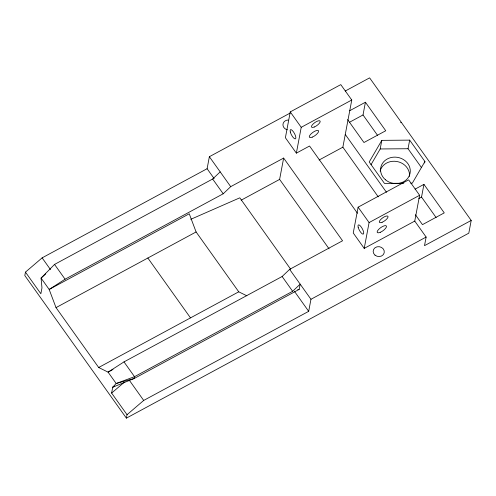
<?xml version="1.0" encoding="UTF-8"?>
<svg xmlns="http://www.w3.org/2000/svg" width="496" height="496" viewBox="0 0 496 496"><rect width="100%" height="100%" fill="white"/><g stroke="black" fill="none" stroke-linecap="round" stroke-linejoin="round"><path stroke-width="0.74" d="M345.253 91.022L369.613 77.86L471.2 220.441L468.801 233.17L126.381 418.14L127.032 414.699L111.619 393.068L112.716 387.215L116.169 383.501L134.521 376.681L292.646 291.295L300.173 284.14L299.162 289.397L134.174 378.516L112.716 387.215L114.75 386.117M214.16 178.61L207.111 168.714L209.362 156.711L290.47 112.89M378.25 196.85L342.866 147.182L351.763 100.012L340.783 84.618L290.253 111.91L285.392 137.739L296.36 153.14L309.554 146.016L357.48 213.292M296.36 153.14L301.227 127.311L290.253 111.91M358.112 207.173L353.251 232.99L364.219 248.391L414.755 221.086L419.622 195.275L408.648 179.868L358.112 207.173L369.086 222.574L364.219 248.391M329.09 248.868L279.614 179.403L283.644 158.069L230.708 186.651L223.206 193.787L65.081 279.205L49.166 289.447L56.017 307.619L98.679 367.499L108.078 372.136L116.169 383.501L134.174 378.516L134.521 376.681L123.988 361.894L108.078 372.136M127.032 414.699L143.697 400.439L308.686 311.333L310.961 299.286L289.633 269.365L342.556 240.777L283.644 158.069M377.592 135.42L363.022 114.954L365.422 102.232L349.761 110.689M371.014 164.691L380.184 148.961L381.815 140.356L409.671 140.126L424.923 161.535L424.65 162.967M421.495 167.623L408.041 148.732L409.671 140.126M436.108 217.539L421.532 197.079L423.937 184.357L415.09 189.143M414.755 221.086L426.132 237.063L424.508 245.663L471.2 220.441M207.111 168.714L42.129 257.858L25.457 272.118L24.8 275.547L126.381 418.14M381.815 140.356L369.204 161.987L384.45 183.39L403.794 183.235M424.923 161.535L412.312 183.167L410.762 183.179M209.362 156.711L220.187 171.864L212.654 179.006L54.548 264.424L41.075 278.082L41.968 287.903L40.864 293.756L25.457 272.118M123.988 361.894L282.131 276.501L289.633 269.365M45.644 273.972L41.075 278.082L49.166 289.447L189.249 213.788L196.1 231.954L238.75 291.815L246.828 295.79M111.619 393.068L124.267 382.249M400.638 122.698L401.307 122.338M301.227 127.311L351.763 100.012M349.401 122.314L363.022 114.954M241.174 200.173L279.614 179.403M319.102 160.016L342.866 147.182M56.017 307.619L196.1 231.954M98.679 367.499L238.75 291.815M369.086 222.574L419.622 195.275M418.81 198.549L421.532 197.079M108.252 372.031L113.007 369.458M310.961 299.286L426.132 237.063M190.762 219.319L239.797 197.823L290.681 269.247M297.693 289.472L299.162 289.397M380.184 148.961L408.041 148.732M308.686 311.333L294.599 291.549M365.422 102.232L385.739 130.752L363.952 142.519L347.609 119.579M423.937 184.357L444.255 212.877L422.468 224.645L415.4 214.731M345.266 134.447L386.477 192.293M212.654 179.006L223.206 193.787M147.845 258.013L190.495 317.88M54.548 264.424L65.081 279.205M42.129 257.858L50.493 269.601M129.171 380.041L143.697 400.439M220.187 171.864L230.708 186.651M282.131 276.501L292.646 291.295M380.11 171.182A14.923 13.181 10.7 0 1 396.955 161.51A14.923 13.181 10.7 0 1 409.454 176.44M287.376 129.803A5.599 4.941 10.7 0 1 282.962 124.391A5.599 4.941 10.7 0 1 288.219 120.026M375.013 255.149A5.599 4.941 10.7 0 0 384.189 252.848A5.599 4.941 10.7 0 0 376.997 246.822A5.599 4.941 10.7 0 0 375.013 255.149M380.358 232.277A5.599 1.934 -35.5 0 0 386.409 226.033A5.599 1.934 -35.5 0 0 378.677 229.363A5.599 1.934 -35.5 0 0 380.358 232.277M312.275 137.125A5.599 1.934 -35.5 0 0 318.593 130.876A5.599 1.934 -35.5 0 0 310.998 133.939A5.599 1.934 -35.5 0 0 312.275 137.125M385.51 179.819A14.923 13.181 10.7 0 0 409.981 173.674A14.923 13.181 10.7 0 0 390.805 157.604A14.923 13.181 10.7 0 0 385.51 179.819M358.162 227.249A5.227 1.662 61.6 0 0 363.084 234.162A5.227 1.662 61.6 0 0 361.305 227.087A5.227 1.662 61.6 0 0 358.162 227.249M290.303 131.992A5.227 1.662 61.6 0 0 295.225 138.911A5.227 1.662 61.6 0 0 293.446 131.837A5.227 1.662 61.6 0 0 290.303 131.992M382.118 222.264A5.227 1.804 -35.5 0 0 388.008 216.43A5.227 1.804 -35.5 0 0 380.922 219.288A5.227 1.804 -35.5 0 0 382.118 222.264M314.266 127.013A5.227 1.804 -35.5 0 0 320.156 121.173A5.227 1.804 -35.5 0 0 313.069 124.037A5.227 1.804 -35.5 0 0 314.266 127.013"/></g></svg>
